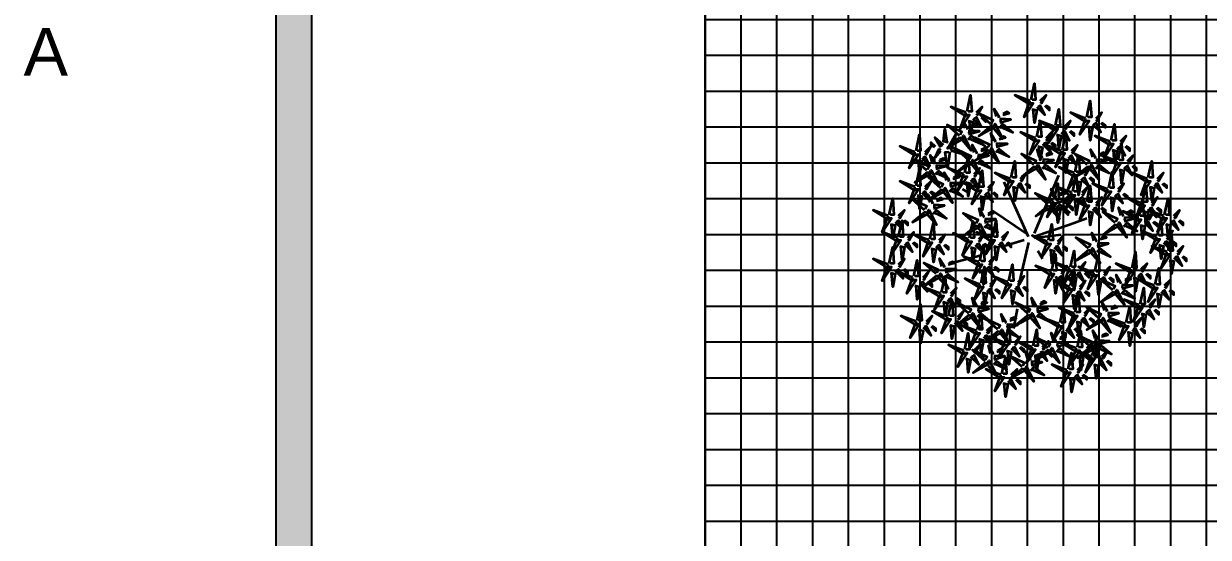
# Model space of a CAD drawing. Header units: millimetres. Extents: x 3675 to 7804, y -1257 to 3701.
# Drawn here: x 3767 to 4760, y 2163 to 2594 of the extents above; entities that cross this region are included whole.
import ezdxf

# ---------------------------------------------------------------- set-up
doc = ezdxf.new("R2010")
doc.units = ezdxf.units.MM
doc.layers.add('L-shrub', color=74, linetype='Continuous', lineweight=35)
for name, color, linetype in [('L-tree', 102, 'Continuous'), ('VS - Hachura', 252, 'Continuous'), ('VS - Parede', 6, 'Continuous'), ('VS - Textos', 4, 'Continuous'), ('VS - Vista', 1, 'Continuous')]:
    doc.layers.add(name, color=color, linetype=linetype)
doc.styles.add('100 TEXTO 5', font='arial.ttf', dxfattribs={"height": 50})

# ---------------------------------------------------------------- blocks, each defined once
blk = doc.blocks.new('autumn shrub')
at = {"layer": 'L-shrub', "color": 32}
for p, q in [((1.9, -3.8), (-38.5, 86.5)), ((11.5, 1.9), (51.9, 98)), ((-98.1, 69.2), (-107.7, 74.9)), ((0, 0), (-59.6, 40.4)), ((71.2, 17.3), (98.1, 26.9)), ((9.6, -3.8), (71.2, 17.3)), ((11.5, -5.8), (55.8, 0)), ((-5.8, -9.6), (-38.5, -19.2)), ((1.9, -13.5), (-15.4, -86.5)), ((-77, -34.6), (-127, -48)), ((17.3, -26.9), (25, -40.4)), ((-67.3, -57.6), (-80.8, -63.4)), ((46.2, -69.2), (63.5, -101.8)), ((-17.3, -123), (-23.1, -155.6))]:
    blk.add_line(p, q, dxfattribs=at)
at = {"layer": 'L-shrub', "color": 40}
for points in [[(5.8, 222.9), (11.5, 249.8), (13.5, 222.9), (7.7, 222.9)], [(3.8, 221), (-21.2, 230.6), (3.8, 215.2), (3.8, 221)], [(98.1, 194.1), (103.9, 221), (105.8, 194.1), (100, 194.1)], [(-102, 201.8), (-127, 211.4), (-102, 196), (-102, 201.8)], [(-60.7, 182.5), (-81.3, 200.8), (-57, 189.2), (-59.8, 184.2)], [(-41, 197.9), (-30.6, 200.8), (-33.9, 202.7), (-40.1, 199.6)], [(15.4, 211.4), (28.9, 197.9), (21.2, 213.3), (17.3, 211.4)], [(46.2, 180.6), (51.9, 207.5), (53.9, 180.6), (48.1, 180.6)], [(96.2, 192.1), (71.2, 201.8), (96.2, 186.4), (96.2, 192.1)], [(113.5, 192.1), (123.1, 201.8), (115.4, 188.3), (113.5, 190.2)], [(-98.1, 188.3), (-90.4, 186.4), (-94.3, 165.2), (-96.2, 188.3)], [(-60, 179.9), (-80.7, 162.8), (-55, 177.1), (-60, 179.9)], [(-46.4, 176.6), (-41, 182.4), (-24.4, 168.7), (-45.5, 178.3)], [(15.4, 161.4), (21.2, 188.3), (23.1, 161.4), (17.3, 161.4)], [(94.3, 188.3), (102, 188.3), (86.6, 165.2), (94.3, 186.4)], [(100, 178.7), (107.7, 176.8), (103.9, 155.6), (102, 178.7)], [(107.7, 182.5), (121.2, 169.1), (113.5, 184.5), (109.7, 182.5)], [(121.2, 184.5), (128.9, 176.8), (128.9, 180.6), (123.1, 184.5)], [(138.5, 155.6), (144.3, 182.5), (146.2, 155.6), (140.4, 155.6)], [(-138.9, 147.8), (-153.3, 160.3), (-144.5, 145.5), (-140.8, 147.7)], [(-131.5, 152.2), (-139.3, 153.6), (-137, 174.9), (-133.4, 152)], [(42.3, 174.9), (50, 174.9), (34.6, 151.8), (42.3, 172.9)], [(57.7, 140.3), (63.5, 167.2), (65.4, 140.3), (59.6, 140.3)], [(136.6, 153.7), (111.6, 163.3), (136.6, 148), (136.6, 153.7)], [(-126.7, 139), (-101.1, 131.2), (-127.1, 144.8), (-126.7, 139)], [(-65.8, 139.5), (-86.4, 122.5), (-60.8, 136.7), (-65.8, 139.5)], [(-51.7, 144.9), (-33.4, 150), (-50.6, 150.8), (-50.8, 146.6)], [(55.8, 138.3), (30.8, 148), (55.8, 132.6), (55.8, 138.3)], [(161.6, 146), (169.3, 138.3), (169.3, 142.2), (163.5, 146)], [(30.1, 130.6), (40.6, 133.6), (37.3, 135.5), (31.1, 132.3)], [(98.9, 115.3), (78.3, 133.5), (102.7, 122), (99.9, 116.9)], [(118.6, 130.6), (129.1, 133.6), (125.8, 135.5), (119.6, 132.3)], [(200.1, 94.2), (205.9, 121.1), (207.8, 94.2), (202, 94.2)], [(-134.2, 89.3), (-137.9, 102.4), (-129.9, 89.1), (-132.6, 88.3)], [(-80.8, 78.8), (-75, 105.7), (-73.1, 78.8), (-78.9, 78.8)], [(11.2, 112.6), (-9.5, 95.6), (16.2, 109.8), (11.2, 112.6)], [(77, 101.8), (51.9, 111.4), (77, 96.1), (77, 101.8)], [(102.1, 109.1), (105.8, 115.8), (118.4, 91), (103.7, 108.1)], [(113.3, 109.4), (118.7, 115.1), (135.2, 101.4), (114.2, 111.1)], [(134.7, 76.9), (140.4, 103.8), (142.4, 76.9), (136.6, 76.9)], [(146.2, 117.2), (153.9, 117.2), (138.5, 94.2), (146.2, 115.3)], [(152, 107.6), (159.7, 105.7), (155.8, 84.5), (153.9, 107.6)], [(159.7, 111.4), (173.1, 98), (165.5, 113.4), (161.6, 111.4)], [(173.1, 113.4), (180.8, 105.7), (180.8, 109.5), (175.1, 113.4)], [(198.2, 92.2), (173.1, 101.8), (198.2, 86.5), (198.2, 92.2)], [(80.8, 88.4), (88.5, 86.5), (84.6, 65.3), (82.7, 88.4)], [(132.7, 74.9), (107.7, 84.5), (132.7, 69.2), (132.7, 74.9)], [(150.1, 74.9), (159.7, 84.5), (152, 71.1), (150.1, 73)], [(190.5, 53.8), (196.2, 80.7), (198.2, 53.8), (192.4, 53.8)], [(202, 78.8), (209.7, 76.9), (205.9, 55.7), (203.9, 78.8)], [(-140.3, 70.6), (-136.6, 77.4), (-124, 52.6), (-138.7, 69.7)], [(113.5, 51.9), (123.1, 61.5), (115.4, 48), (113.5, 50)], [(136.6, 61.5), (144.3, 59.6), (140.4, 38.4), (138.5, 61.5)], [(205.9, 51.9), (215.5, 61.5), (207.8, 48), (205.9, 50)], [(-76.5, 29.7), (-80.2, 42.8), (-72.2, 29.5), (-74.8, 28.8)], [(47.9, 44.1), (53.3, 49.8), (69.8, 36.1), (48.8, 45.7)], [(48.3, 52.6), (66.6, 57.8), (49.5, 58.6), (49.2, 54.3)], [(67.3, 48), (75, 40.4), (75, 44.2), (69.3, 48)], [(121.2, 44.2), (128.9, 36.5), (128.9, 40.4), (123.1, 44.2)], [(164.8, 34.6), (175.3, 37.5), (171.9, 39.4), (165.8, 36.3)], [(192.4, 38.4), (200.1, 36.5), (196.2, 15.4), (194.3, 38.4)], [(159.4, 13.3), (164.9, 19.1), (181.4, 5.3), (160.4, 15)], [(228.9, 17.3), (236.6, 15.4), (232.8, -5.8), (230.9, 17.3)], [(-100, -11.5), (-92.3, -11.5), (-107.7, -34.6), (-100, -13.5)], [(-48.1, -15.4), (-34.6, -28.8), (-42.3, -13.5), (-46.2, -15.4)], [(40.4, -59.6), (46.2, -32.7), (48.1, -59.6), (42.3, -59.6)], [(228.9, -32.7), (236.6, -32.7), (221.2, -55.7), (228.9, -34.6)], [(-77, -80.7), (-71.2, -53.8), (-69.3, -80.7), (-75, -80.7)], [(109.7, -63.4), (84.6, -53.8), (109.7, -69.2), (109.7, -63.4)], [(150.5, -79.8), (146.9, -66.7), (154.8, -80), (152.2, -80.7)], [(175.1, -71.1), (182.8, -73), (178.9, -94.2), (177, -71.1)], [(213.5, -98), (221.2, -99.9), (217.4, -121.1), (215.5, -98)], [(78.9, -128.7), (84.6, -101.8), (86.6, -128.7), (80.8, -128.7)], [(137.9, -123), (148.4, -120.1), (145, -118.2), (138.8, -121.3)], [(163.5, -146), (169.3, -119.1), (171.2, -146), (165.5, -146)], [(188.5, -130.7), (196.2, -132.6), (192.4, -153.7), (190.5, -130.7)]]:
    blk.add_lwpolyline(points, dxfattribs=at)
at = {"layer": 'L-shrub', "color": 22}
for points in [[(-100, 203.7), (-94.3, 230.6), (-92.3, 203.7), (-98.1, 203.7)], [(1.9, 217.1), (9.6, 217.1), (-5.8, 194.1), (1.9, 215.2)], [(21.2, 221), (30.8, 230.6), (23.1, 217.1), (21.2, 219)], [(-103.9, 197.9), (-96.2, 197.9), (-111.6, 174.9), (-103.9, 196)], [(-84.6, 201.8), (-75, 211.4), (-82.7, 197.9), (-84.6, 199.8)], [(-51.5, 195), (-55.2, 208.1), (-47.2, 194.8), (-49.8, 194)], [(7.7, 207.5), (15.4, 205.6), (11.5, 184.5), (9.6, 207.5)], [(28.9, 213.3), (36.6, 205.6), (36.6, 209.4), (30.8, 213.3)], [(-103.5, 175.8), (-107.1, 188.9), (-99.2, 175.5), (-101.8, 174.8)], [(-93, 178.7), (-82.5, 181.6), (-85.9, 183.5), (-92, 180.4)], [(-90.4, 192.1), (-77, 178.7), (-84.6, 194.1), (-88.5, 192.1)], [(-77, 194.1), (-69.3, 186.4), (-69.3, 190.2), (-75, 194.1)], [(-57.6, 176.3), (-53.8, 183), (-41.3, 158.3), (-55.9, 175.4)], [(-46, 185.2), (-27.6, 190.3), (-44.8, 191.2), (-45, 186.9)], [(44.2, 178.7), (19.2, 188.3), (44.2, 172.9), (44.2, 178.7)], [(61.6, 178.7), (71.2, 188.3), (63.5, 174.9), (61.6, 176.8)], [(-125.1, 143), (-132.8, 142.5), (-119, 166.5), (-125.2, 144.9)], [(-112, 160.7), (-132.6, 143.6), (-106.9, 157.8), (-112, 160.7)], [(-109.6, 157.1), (-105.8, 163.8), (-93.3, 139.1), (-107.9, 156.2)], [(-98.4, 157.4), (-92.9, 163.2), (-76.4, 149.4), (-97.4, 159.1)], [(-97.9, 166), (-79.6, 171.1), (-96.8, 172), (-97, 167.7)], [(-66.5, 142.2), (-87.1, 160.4), (-62.7, 148.9), (-65.6, 143.8)], [(-57.3, 154.6), (-60.9, 167.7), (-53, 154.4), (-55.6, 153.7)], [(-46.8, 157.5), (-36.3, 160.5), (-39.7, 162.4), (-45.9, 159.2)], [(13.5, 159.5), (-11.5, 169.1), (13.5, 153.7), (13.5, 159.5)], [(30.8, 159.5), (40.4, 169.1), (32.7, 155.6), (30.8, 157.6)], [(48.1, 165.2), (55.8, 163.3), (51.9, 142.2), (50, 165.2)], [(55.8, 169.1), (69.3, 155.6), (61.6, 171), (57.7, 169.1)], [(69.3, 171), (77, 163.3), (77, 167.2), (71.2, 171)], [(153.9, 153.7), (163.5, 163.3), (155.8, 149.9), (153.9, 151.8)], [(-144, 137.8), (-152.9, 127.6), (-146.2, 141.5), (-144.1, 139.7)], [(-97.3, 122.9), (-117.9, 141.2), (-93.5, 129.6), (-96.4, 124.6)], [(-88.1, 135.4), (-91.7, 148.5), (-83.8, 135.2), (-86.4, 134.5)], [(-77.6, 138.3), (-67.1, 141.3), (-70.5, 143.1), (-76.6, 140)], [(-63.4, 136), (-59.6, 142.7), (-47.1, 117.9), (-61.7, 135)], [(-52.2, 136.3), (-46.7, 142), (-30.2, 128.3), (-51.2, 138)], [(11.5, 155.6), (19.2, 155.6), (3.8, 132.6), (11.5, 153.7)], [(19.7, 127.7), (16, 140.8), (24, 127.5), (21.3, 126.8)], [(25, 149.9), (38.5, 136.4), (30.8, 151.8), (26.9, 149.9)], [(38.5, 151.8), (46.2, 144.1), (46.2, 148), (40.4, 151.8)], [(73.1, 138.3), (82.7, 148), (75, 134.5), (73.1, 136.4)], [(108.2, 127.7), (104.5, 140.8), (112.5, 127.5), (109.8, 126.8)], [(134.7, 149.9), (142.4, 149.9), (127, 126.8), (134.7, 148)], [(140.4, 140.3), (148.1, 138.3), (144.3, 117.2), (142.4, 140.3)], [(148.1, 144.1), (161.6, 130.7), (153.9, 146), (150.1, 144.1)], [(150.1, 123), (155.8, 149.9), (157.8, 123), (152, 123)], [(-188.5, 132.6), (-180.8, 132.6), (-196.2, 109.5), (-188.5, 130.7)], [(-146.8, 121), (-136.4, 124), (-139.7, 125.9), (-145.9, 122.7)], [(-96.6, 120.3), (-117.2, 103.3), (-91.5, 117.5), (-96.6, 120.3)], [(-103.9, 101.8), (-98.1, 128.7), (-96.2, 101.8), (-102, 101.8)], [(-94.2, 116.8), (-90.4, 123.5), (-77.9, 98.7), (-92.5, 115.8)], [(-83, 117.1), (-77.5, 122.8), (-61, 109.1), (-82, 118.7)], [(-82.5, 125.7), (-64.2, 130.8), (-81.4, 131.6), (-81.6, 127.3)], [(10.4, 115.3), (-10.2, 133.5), (14.2, 122), (11.4, 116.9)], [(25.2, 118), (43.5, 123.1), (26.4, 123.9), (26.1, 119.7)], [(53.9, 134.5), (61.6, 134.5), (46.2, 111.4), (53.9, 132.6)], [(59.6, 124.9), (67.3, 123), (63.5, 101.8), (61.6, 124.9)], [(67.3, 128.7), (80.8, 115.3), (73.1, 130.7), (69.3, 128.7)], [(78.9, 103.8), (84.6, 130.7), (86.6, 103.8), (80.8, 103.8)], [(80.8, 130.7), (88.5, 123), (88.5, 126.8), (82.7, 130.7)], [(113.7, 118), (132, 123.1), (114.9, 123.9), (114.6, 119.7)], [(148.1, 121.1), (123.1, 130.7), (148.1, 115.3), (148.1, 121.1)], [(165.5, 121.1), (175.1, 130.7), (167.4, 117.2), (165.5, 119.1)], [(-163.4, 99.5), (-159.6, 106.2), (-147.1, 81.4), (-161.8, 98.5)], [(-152.2, 99.8), (-146.8, 105.5), (-130.2, 91.8), (-151.3, 101.5)], [(-151.8, 108.4), (-133.5, 113.5), (-150.6, 114.3), (-150.8, 110)], [(-105.8, 99.9), (-130.8, 109.5), (-105.8, 94.2), (-105.8, 99.9)], [(-88.5, 99.9), (-78.9, 109.5), (-86.6, 96.1), (-88.5, 98)], [(-28.9, 92.2), (-53.9, 101.8), (-28.9, 86.5), (-28.9, 92.2)], [(-11.5, 92.2), (-1.9, 101.8), (-9.6, 88.4), (-11.5, 90.3)], [(13.6, 109.1), (17.3, 115.8), (29.9, 91), (15.2, 108.1)], [(24.8, 109.4), (30.2, 115.1), (46.7, 101.4), (25.7, 111.1)], [(99.7, 112.6), (79, 95.6), (104.7, 109.8), (99.7, 112.6)], [(94.3, 101.8), (103.9, 111.4), (96.2, 98), (94.3, 99.9)], [(215.5, 92.2), (225.1, 101.8), (217.4, 88.4), (215.5, 90.3)], [(-143.5, 76.8), (-164.1, 95.1), (-139.7, 83.5), (-142.5, 78.5)], [(-123.8, 92.2), (-113.3, 95.1), (-116.6, 97), (-122.8, 93.9)], [(-107.7, 96.1), (-100, 96.1), (-115.4, 73), (-107.7, 94.2)], [(-102, 86.5), (-94.3, 84.5), (-98.1, 63.4), (-100, 86.5)], [(-94.3, 90.3), (-80.8, 76.9), (-88.5, 92.2), (-92.3, 90.3)], [(-80.8, 92.2), (-73.1, 84.5), (-73.1, 88.4), (-78.9, 92.2)], [(-65.4, 76.9), (-55.8, 86.5), (-63.5, 73), (-65.4, 74.9)], [(-30.8, 88.4), (-23.1, 88.4), (-38.5, 65.3), (-30.8, 86.5)], [(-25, 78.8), (-17.3, 76.9), (-21.2, 55.7), (-23.1, 78.8)], [(-17.3, 82.6), (-3.8, 69.2), (-11.5, 84.5), (-15.4, 82.6)], [(44.2, 57.6), (50, 84.5), (51.9, 57.6), (46.2, 57.6)], [(73.1, 69.2), (48.1, 78.8), (73.1, 63.4), (73.1, 69.2)], [(75, 98), (82.7, 98), (67.3, 74.9), (75, 96.1)], [(75, 71.1), (80.8, 98), (82.7, 71.1), (77, 71.1)], [(88.5, 92.2), (102, 78.8), (94.3, 94.2), (90.4, 92.2)], [(90.4, 69.2), (100, 78.8), (92.3, 65.3), (90.4, 67.3)], [(98.1, 53.8), (103.9, 80.7), (105.8, 53.8), (100, 53.8)], [(102, 94.2), (109.7, 86.5), (109.7, 90.3), (103.9, 94.2)], [(196.2, 88.4), (203.9, 88.4), (188.5, 65.3), (196.2, 86.5)], [(209.7, 82.6), (223.2, 69.2), (215.5, 84.5), (211.6, 82.6)], [(223.2, 84.5), (230.9, 76.9), (230.9, 80.7), (225.1, 84.5)], [(-175.1, 69.2), (-161.6, 55.7), (-169.3, 71.1), (-173.1, 69.2)], [(-142.7, 74.2), (-163.4, 57.1), (-137.7, 71.4), (-142.7, 74.2)], [(-150.7, 55.7), (-140.2, 58.6), (-143.6, 60.5), (-149.7, 57.4)], [(-129.1, 71), (-123.7, 76.7), (-107.2, 63), (-128.2, 72.6)], [(-84.6, 73), (-77, 73), (-92.3, 50), (-84.6, 71.1)], [(-78.9, 63.4), (-71.2, 61.5), (-75, 40.4), (-77, 63.4)], [(-71.2, 67.3), (-57.7, 53.8), (-65.4, 69.2), (-69.3, 67.3)], [(-57.7, 69.2), (-50, 61.5), (-50, 65.3), (-55.8, 69.2)], [(33.5, 49.9), (12.9, 68.2), (37.3, 56.6), (34.5, 51.6)], [(42.3, 55.7), (17.3, 65.3), (42.3, 50), (42.3, 55.7)], [(42.8, 62.4), (39.1, 75.5), (47.1, 62.2), (44.4, 61.4)], [(59.6, 55.7), (69.3, 65.3), (61.6, 51.9), (59.6, 53.8)], [(71.2, 65.3), (78.9, 65.3), (63.5, 42.3), (71.2, 63.4)], [(96.2, 51.9), (71.2, 61.5), (96.2, 46.1), (96.2, 51.9)], [(84.6, 59.6), (98.1, 46.1), (90.4, 61.5), (86.6, 59.6)], [(98.1, 61.5), (105.8, 53.8), (105.8, 57.6), (100, 61.5)], [(130.8, 71.1), (138.5, 71.1), (123.1, 48), (130.8, 69.2)], [(144.3, 65.3), (157.8, 51.9), (150.1, 67.3), (146.2, 65.3)], [(157.8, 67.3), (165.5, 59.6), (165.5, 63.4), (159.7, 67.3)], [(188.5, 51.9), (163.5, 61.5), (188.5, 46.1), (188.5, 51.9)], [(227, 32.7), (232.8, 59.6), (234.7, 32.7), (228.9, 32.7)], [(-156.1, 34.4), (-150.6, 40.2), (-134.1, 26.5), (-155.1, 36.1)], [(-155.6, 43), (-137.3, 48.2), (-154.5, 49), (-154.7, 44.7)], [(34.3, 47.3), (13.6, 30.2), (39.3, 44.5), (34.3, 47.3)], [(40.4, 51.9), (48.1, 51.9), (32.7, 28.8), (40.4, 50)], [(36.7, 43.7), (40.4, 50.4), (53, 25.7), (38.3, 42.8)], [(46.2, 42.3), (53.9, 40.4), (50, 19.2), (48.1, 42.3)], [(53.9, 46.1), (67.3, 32.7), (59.6, 48), (55.8, 46.1)], [(77, 55.7), (84.6, 53.8), (80.8, 32.7), (78.9, 55.7)], [(94.3, 48), (102, 48), (86.6, 25), (94.3, 46.1)], [(107.7, 42.3), (121.2, 28.8), (113.5, 44.2), (109.7, 42.3)], [(154.3, 31.6), (150.7, 44.7), (158.6, 31.4), (156, 30.7)], [(186.6, 48), (194.3, 48), (178.9, 25), (186.6, 46.1)], [(184.7, 30.7), (190.5, 57.6), (192.4, 30.7), (186.6, 30.7)], [(200.1, 42.3), (213.5, 28.8), (205.9, 44.2), (202, 42.3)], [(225.1, 30.7), (200.1, 40.4), (225.1, 25), (225.1, 30.7)], [(213.5, 44.2), (221.2, 36.5), (221.2, 40.4), (215.5, 44.2)], [(242.4, 30.7), (252, 40.4), (244.3, 26.9), (242.4, 28.8)], [(-96.2, -5.8), (-90.4, 21.1), (-88.5, -5.8), (-94.3, -5.8)], [(-71, 20), (-52.7, 25.1), (-69.8, 26), (-70, 21.7)], [(-66, 32.7), (-55.6, 35.6), (-58.9, 37.5), (-65.1, 34.3)], [(-57.7, -3.8), (-51.9, 23.1), (-50, -3.8), (-55.8, -3.8)], [(100, 38.4), (107.7, 36.5), (103.9, 15.4), (102, 38.4)], [(145.1, 19.2), (124.5, 37.4), (148.9, 25.9), (146.1, 20.9)], [(148.2, 13), (152, 19.7), (164.5, -5), (149.9, 12.1)], [(182.8, 28.8), (157.8, 38.4), (182.8, 23.1), (182.8, 28.8)], [(159.9, 21.9), (178.2, 27), (161, 27.9), (160.8, 23.6)], [(180.8, 25), (188.5, 25), (173.1, 1.9), (180.8, 23.1)], [(194.3, 19.2), (207.8, 5.8), (200.1, 21.1), (196.2, 19.2)], [(200.1, 28.8), (209.7, 38.4), (202, 25), (200.1, 26.9)], [(207.8, 21.1), (215.5, 13.5), (215.5, 17.3), (209.7, 21.1)], [(223.2, 26.9), (230.9, 26.9), (215.5, 3.8), (223.2, 25)], [(215.5, -1.9), (221.2, 25), (223.2, -1.9), (217.4, -1.9)], [(236.6, 21.1), (250.1, 7.7), (242.4, 23.1), (238.6, 21.1)], [(250.1, 23.1), (257.8, 15.4), (257.8, 19.2), (252, 23.1)], [(-161.6, -7.7), (-155.8, 19.2), (-153.9, -7.7), (-159.7, -7.7)], [(-146.2, -9.6), (-136.6, 0), (-144.3, -13.5), (-146.2, -11.5)], [(-85, 14.6), (-105.7, -2.4), (-80, 11.8), (-85, 14.6)], [(-59.6, -5.8), (-84.6, 3.8), (-59.6, -11.5), (-59.6, -5.8)], [(-82.6, 11.1), (-78.8, 17.8), (-66.3, -6.9), (-81, 10.1)], [(-80.8, -7.7), (-71.2, 1.9), (-78.9, -11.5), (-80.8, -9.6)], [(-71.4, 11.4), (-66, 17.1), (-49.4, 3.4), (-70.5, 13.1)], [(-42.3, -5.8), (-32.7, 3.8), (-40.4, -9.6), (-42.3, -7.7)], [(34.6, -9.6), (40.4, 17.3), (42.3, -9.6), (36.6, -9.6)], [(110.1, -10.6), (106.5, 2.5), (114.4, -10.8), (111.8, -11.6)], [(145.8, 16.6), (125.2, -0.5), (150.9, 13.7), (145.8, 16.6)], [(186.6, 15.4), (194.3, 13.5), (190.5, -7.7), (188.5, 15.4)], [(213.5, -3.8), (188.5, 5.8), (213.5, -9.6), (213.5, -3.8)], [(230.9, -3.8), (240.5, 5.8), (232.8, -7.7), (230.9, -5.8)], [(232.8, -26.9), (238.6, 0), (240.5, -26.9), (234.7, -26.9)], [(-138.5, -17.3), (-130.8, -25), (-130.8, -21.1), (-136.6, -17.3)], [(-78.9, -44.2), (-73.1, -17.3), (-71.2, -44.2), (-77, -44.2)], [(-73.1, -15.4), (-65.4, -23.1), (-65.4, -19.2), (-71.2, -15.4)], [(-61.6, -9.6), (-53.9, -9.6), (-69.3, -32.7), (-61.6, -11.5)], [(-55.8, -19.2), (-48.1, -21.1), (-51.9, -42.3), (-53.9, -19.2)], [(-34.6, -13.5), (-26.9, -21.1), (-26.9, -17.3), (-32.7, -13.5)], [(30.8, -15.4), (38.5, -15.4), (23.1, -38.4), (30.8, -17.3)], [(44.2, -21.1), (57.7, -34.6), (50, -19.2), (46.2, -21.1)], [(50, -11.5), (59.6, -1.9), (51.9, -15.4), (50, -13.5)], [(57.7, -19.2), (65.4, -26.9), (65.4, -23.1), (59.6, -19.2)], [(115.6, -20.4), (134, -15.2), (116.8, -14.4), (116.6, -18.7)], [(120.6, -7.7), (131, -4.8), (127.7, -2.9), (121.5, -6)], [(211.6, -7.7), (219.3, -7.7), (203.9, -30.7), (211.6, -9.6)], [(230.9, -28.8), (205.9, -19.2), (230.9, -34.6), (230.9, -28.8)], [(217.4, -17.3), (225.1, -19.2), (221.2, -40.4), (219.3, -17.3)], [(225.1, -13.5), (238.6, -26.9), (230.9, -11.5), (227, -13.5)], [(238.6, -11.5), (246.3, -19.2), (246.3, -15.4), (240.5, -11.5)], [(248.2, -28.8), (257.8, -19.2), (250.1, -32.7), (248.2, -30.7)], [(-80.8, -46.1), (-105.8, -36.5), (-80.8, -51.9), (-80.8, -46.1)], [(-94.3, -21.1), (-86.6, -23.1), (-90.4, -44.2), (-92.3, -21.1)], [(-63.5, -46.1), (-53.9, -36.5), (-61.6, -50), (-63.5, -48)], [(36.6, -25), (44.2, -26.9), (40.4, -48), (38.5, -25)], [(71.2, -53.8), (77, -26.9), (78.9, -53.8), (73.1, -53.8)], [(101.6, -25.7), (80.9, -42.8), (106.6, -28.5), (101.6, -25.7)], [(104, -29.3), (107.8, -22.6), (120.3, -47.3), (105.7, -30.2)], [(111.6, -61.5), (117.4, -34.6), (119.3, -61.5), (113.5, -61.5)], [(115.2, -29), (120.6, -23.2), (137.2, -36.9), (116.1, -27.3)], [(173.1, -55.7), (178.9, -28.8), (180.8, -55.7), (175.1, -55.7)], [(242.4, -38.4), (255.9, -51.9), (248.2, -36.5), (244.3, -38.4)], [(255.9, -36.5), (263.6, -44.2), (263.6, -40.4), (257.8, -36.5)], [(-82.7, -50), (-75, -50), (-90.4, -73), (-82.7, -51.9)], [(-69.3, -55.7), (-55.8, -69.2), (-63.5, -53.8), (-67.3, -55.7)], [(-55.8, -53.8), (-48.1, -61.5), (-48.1, -57.6), (-53.9, -53.8)], [(-30.8, -76.9), (-25, -50), (-23.1, -76.9), (-28.9, -76.9)], [(69.3, -55.7), (44.2, -46.1), (69.3, -61.5), (69.3, -55.7)], [(55.8, -61.5), (65.4, -51.9), (57.7, -65.3), (55.8, -63.4)], [(86.6, -55.7), (96.2, -46.1), (88.5, -59.6), (86.6, -57.6)], [(127, -63.4), (136.6, -53.8), (128.9, -67.3), (127, -65.3)], [(171.2, -57.6), (146.2, -48), (171.2, -63.4), (171.2, -57.6)], [(188.5, -57.6), (198.2, -48), (190.5, -61.5), (188.5, -59.6)], [(211.6, -82.6), (217.4, -55.7), (219.3, -82.6), (213.5, -82.6)], [(234.7, -42.3), (242.4, -44.2), (238.6, -65.3), (236.6, -42.3)], [(-148, -71.5), (-144.3, -64.8), (-131.7, -89.6), (-146.4, -72.5)], [(-78.9, -82.6), (-103.9, -73), (-78.9, -88.4), (-78.9, -82.6)], [(-77, -59.6), (-69.3, -61.5), (-73.1, -82.6), (-75, -59.6)], [(-61.6, -82.6), (-51.9, -73), (-59.6, -86.5), (-61.6, -84.5)], [(-15.4, -78.8), (-5.8, -69.2), (-13.5, -82.6), (-15.4, -80.7)], [(36.6, -65.3), (44.2, -65.3), (28.9, -88.4), (36.6, -67.3)], [(42.3, -74.9), (50, -76.9), (46.2, -98), (44.2, -74.9)], [(69.3, -86.5), (44.2, -76.9), (69.3, -92.2), (69.3, -86.5)], [(50, -71.1), (63.5, -84.5), (55.8, -69.2), (51.9, -71.1)], [(67.3, -59.6), (75, -59.6), (59.6, -82.6), (67.3, -61.5)], [(63.5, -69.2), (71.2, -76.9), (71.2, -73), (65.4, -69.2)], [(73.1, -69.2), (80.8, -71.1), (77, -92.2), (75, -69.2)], [(80.8, -65.3), (94.3, -78.8), (86.6, -63.4), (82.7, -65.3)], [(86.6, -86.5), (96.2, -76.9), (88.5, -90.3), (86.6, -88.4)], [(94.3, -63.4), (102, -71.1), (102, -67.3), (96.2, -63.4)], [(107.7, -67.3), (115.4, -67.3), (100, -90.3), (107.7, -69.2)], [(141.3, -92.3), (120.7, -74), (145, -85.6), (142.2, -90.6)], [(121.2, -73), (134.7, -86.5), (127, -71.1), (123.1, -73)], [(134.7, -71.1), (142.4, -78.8), (142.4, -74.9), (136.6, -71.1)], [(161, -76.9), (171.4, -73.9), (168.1, -72.1), (161.9, -75.2)], [(169.3, -61.5), (177, -61.5), (161.6, -84.5), (169.3, -63.4)], [(182.8, -67.3), (196.2, -80.7), (188.5, -65.3), (184.7, -67.3)], [(209.7, -84.5), (184.7, -74.9), (209.7, -90.3), (209.7, -84.5)], [(196.2, -65.3), (203.9, -73), (203.9, -69.2), (198.2, -65.3)], [(227, -84.5), (236.6, -74.9), (228.9, -88.4), (227, -86.5)], [(-80.8, -86.5), (-73.1, -86.5), (-88.5, -109.5), (-80.8, -88.4)], [(-75, -96.1), (-67.3, -98), (-71.2, -119.1), (-73.1, -96.1)], [(-67.3, -92.2), (-53.9, -105.7), (-61.6, -90.3), (-65.4, -92.2)], [(-53.9, -90.3), (-46.2, -98), (-46.2, -94.2), (-51.9, -90.3)], [(-34.6, -82.6), (-26.9, -82.6), (-42.3, -105.7), (-34.6, -84.5)], [(-28.9, -92.2), (-21.2, -94.2), (-25, -115.3), (-26.9, -92.2)], [(-7.7, -86.5), (0, -94.2), (0, -90.3), (-5.8, -86.5)], [(67.3, -90.3), (75, -90.3), (59.6, -113.4), (67.3, -92.2)], [(80.8, -96.1), (94.3, -109.5), (86.6, -94.2), (82.7, -96.1)], [(94.3, -94.2), (102, -101.8), (102, -98), (96.2, -94.2)], [(142, -94.9), (121.3, -111.9), (147, -97.7), (142, -94.9)], [(155.6, -98.1), (161, -92.4), (177.6, -106.1), (156.5, -96.5)], [(156, -89.5), (174.4, -84.4), (157.2, -83.6), (157, -87.9)], [(186.6, -115.3), (192.4, -88.4), (194.3, -115.3), (188.5, -115.3)], [(207.8, -88.4), (215.5, -88.4), (200.1, -111.4), (207.8, -90.3)], [(221.2, -94.2), (234.7, -107.6), (227, -92.2), (223.2, -94.2)], [(234.7, -92.2), (242.4, -99.9), (242.4, -96.1), (236.6, -92.2)], [(-140.4, -111.4), (-132.7, -113.4), (-136.6, -134.5), (-138.5, -111.4)], [(-77.6, -115.3), (-67.1, -112.4), (-70.5, -110.5), (-76.6, -113.6)], [(0.8, -130.7), (-19.8, -112.4), (4.6, -124), (1.8, -129)], [(20.5, -115.3), (31, -112.4), (27.7, -110.5), (21.5, -113.6)], [(73.1, -99.9), (80.8, -101.8), (77, -123), (75, -99.9)], [(127.4, -125.9), (123.8, -112.8), (131.7, -126.1), (129.1, -126.9)], [(184.7, -117.2), (159.7, -107.6), (184.7, -123), (184.7, -117.2)], [(202, -117.2), (211.6, -107.6), (203.9, -121.1), (202, -119.1)], [(-83, -136.6), (-77.5, -130.8), (-61, -144.5), (-82, -134.9)], [(-82.5, -128), (-64.2, -122.9), (-81.4, -122), (-81.6, -126.3)], [(3.9, -136.9), (7.7, -130.2), (20.3, -154.9), (5.6, -137.8)], [(15.2, -136.6), (20.6, -130.8), (37.1, -144.5), (16.1, -134.9)], [(15.6, -128), (33.9, -122.9), (16.7, -122), (16.5, -126.3)], [(53.9, -146), (59.6, -119.1), (61.6, -146), (55.8, -146)], [(75, -134.5), (82.7, -134.5), (67.3, -157.6), (75, -136.4)], [(94.3, -130.7), (103.9, -121.1), (96.2, -134.5), (94.3, -132.6)], [(118.2, -138.4), (97.6, -120.1), (122, -131.7), (119.1, -136.7)], [(132.9, -135.7), (151.3, -130.5), (134.1, -129.7), (133.9, -134)], [(182.8, -121.1), (190.5, -121.1), (175.1, -144.1), (182.8, -123)], [(196.2, -126.8), (209.7, -140.3), (202, -124.9), (198.2, -126.8)], [(209.7, -124.9), (217.4, -132.6), (217.4, -128.7), (211.6, -124.9)], [(69.3, -148), (78.9, -138.3), (71.2, -151.8), (69.3, -149.9)], [(77, -155.6), (84.6, -163.3), (84.6, -159.5), (78.9, -155.6)], [(80.8, -144.1), (88.5, -146), (84.6, -167.2), (82.7, -144.1)], [(88.5, -140.3), (102, -153.7), (94.3, -138.3), (90.4, -140.3)], [(118.9, -141), (98.2, -158.1), (123.9, -143.8), (118.9, -141)], [(102, -138.3), (109.7, -146), (109.7, -142.2), (103.9, -138.3)], [(-103.9, -190.2), (-98.1, -163.3), (-96.2, -190.2), (-102, -190.2)], [(-46.1, -163.8), (-42.3, -157.1), (-29.8, -181.8), (-44.4, -164.7)], [(33.5, -188.3), (12.9, -170.1), (37.3, -181.6), (34.5, -186.7)], [(102.8, -184.5), (82.2, -166.2), (106.6, -177.8), (103.7, -182.8)], [(65.4, -224.8), (40.4, -215.2), (65.4, -230.6), (65.4, -224.8)], [(103.9, -205.6), (111.6, -205.6), (96.2, -228.7), (103.9, -207.5)], [(-8.1, -221.7), (-28.7, -238.8), (-3.1, -224.5), (-8.1, -221.7)]]:
    blk.add_lwpolyline(points, dxfattribs=at)
at = {"layer": 'L-shrub', "color": 16}
for points in [[(-112.7, 163.3), (-133.3, 181.5), (-108.9, 170), (-111.7, 165)], [(-184.7, 138.3), (-178.9, 165.2), (-177, 138.3), (-182.8, 138.3)], [(-186.6, 136.4), (-211.6, 146), (-186.6, 130.7), (-186.6, 136.4)], [(-169.3, 136.4), (-159.7, 146), (-167.4, 132.6), (-169.3, 134.5)], [(-152.2, 144.9), (-160.4, 152.1), (-160.2, 148.2), (-154.1, 144.8)], [(17.3, 146), (25, 144.1), (21.2, 123), (19.2, 146)], [(-166.6, 105.7), (-187.2, 123.9), (-162.8, 112.4), (-165.6, 107.3)], [(-182.8, 123), (-175.1, 121.1), (-178.9, 99.9), (-180.8, 123)], [(-175.1, 126.8), (-161.6, 113.4), (-169.3, 128.7), (-173.1, 126.8)], [(-161.6, 128.7), (-153.9, 121.1), (-153.9, 124.9), (-159.7, 128.7)], [(-157.3, 118.1), (-161, 131.2), (-153, 117.9), (-155.6, 117.2)], [(-128.5, 137), (-132.4, 109.7), (-136.2, 136.4), (-130.4, 136.8)], [(-26.9, 94.2), (-21.2, 121.1), (-19.2, 94.2), (-25, 94.2)], [(-165.8, 103), (-186.5, 86), (-160.8, 100.2), (-165.8, 103)], [(-184.7, 80.7), (-178.9, 107.6), (-177, 80.7), (-182.8, 80.7)], [(-186.6, 78.8), (-211.6, 88.4), (-186.6, 73), (-186.6, 78.8)], [(-169.3, 78.8), (-159.7, 88.4), (-167.4, 74.9), (-169.3, 76.9)], [(-128.7, 79.5), (-110.4, 84.7), (-127.5, 85.5), (-127.8, 81.2)], [(-82.7, 76.9), (-107.7, 86.5), (-82.7, 71.1), (-82.7, 76.9)], [(-3.8, 84.5), (3.8, 76.9), (3.8, 80.7), (-1.9, 84.5)], [(-228.9, 32.7), (-223.2, 59.6), (-221.2, 32.7), (-227, 32.7)], [(-188.5, 74.9), (-180.8, 74.9), (-196.2, 51.9), (-188.5, 73)], [(-182.8, 65.3), (-175.1, 63.4), (-178.9, 42.3), (-180.8, 65.3)], [(-161.2, 52.8), (-164.8, 65.9), (-156.9, 52.6), (-159.5, 51.8)], [(-161.6, 71.1), (-153.9, 63.4), (-153.9, 67.3), (-159.7, 71.1)], [(53.2, 65.3), (63.7, 68.2), (60.4, 70.1), (54.2, 67)], [(-230.9, 30.7), (-255.9, 40.4), (-230.9, 25), (-230.9, 30.7)], [(-213.5, 30.7), (-203.9, 40.4), (-211.6, 26.9), (-213.5, 28.8)], [(-170.4, 40.3), (-191, 58.6), (-166.6, 47), (-169.5, 42)], [(-167.3, 34.1), (-163.5, 40.8), (-151, 16.1), (-165.6, 33.2)], [(-232.8, 26.9), (-225.1, 26.9), (-240.5, 3.8), (-232.8, 25)], [(-219.3, 21.1), (-205.9, 7.7), (-213.5, 23.1), (-217.4, 21.1)], [(-213.5, -3.8), (-207.8, 23.1), (-205.9, -3.8), (-211.6, -3.8)], [(-205.9, 23.1), (-198.2, 15.4), (-198.2, 19.2), (-203.9, 23.1)], [(-169.7, 37.7), (-190.3, 20.6), (-164.7, 34.9), (-169.7, 37.7)], [(-85.8, 17.3), (-106.4, 35.5), (-82, 24), (-84.8, 18.9)], [(-215.5, -5.8), (-240.5, 3.8), (-215.5, -11.5), (-215.5, -5.8)], [(-227, 17.3), (-219.3, 15.4), (-223.2, -5.8), (-225.1, 17.3)], [(-198.2, -5.8), (-188.5, 3.8), (-196.2, -9.6), (-198.2, -7.7)], [(-163.5, -9.6), (-188.5, 0), (-163.5, -15.4), (-163.5, -9.6)], [(-98.1, -7.7), (-123.1, 1.9), (-98.1, -13.5), (-98.1, -7.7)], [(-217.4, -9.6), (-209.7, -9.6), (-225.1, -32.7), (-217.4, -11.5)], [(-211.6, -19.2), (-203.9, -21.1), (-207.8, -42.3), (-209.7, -19.2)], [(-203.9, -15.4), (-190.5, -28.8), (-198.2, -13.5), (-202, -15.4)], [(-190.5, -13.5), (-182.8, -21.1), (-182.8, -17.3), (-188.5, -13.5)], [(-165.5, -13.5), (-157.8, -13.5), (-173.1, -36.5), (-165.5, -15.4)], [(-152, -19.2), (-138.5, -32.7), (-146.2, -17.3), (-150.1, -19.2)], [(-86.6, -17.3), (-73.1, -30.7), (-80.8, -15.4), (-84.6, -17.3)], [(32.7, -11.5), (7.7, -1.9), (32.7, -17.3), (32.7, -11.5)], [(100.9, -23.1), (80.3, -4.8), (104.6, -16.4), (101.8, -21.4)], [(-228.9, -48), (-223.2, -21.1), (-221.2, -48), (-227, -48)], [(-159.7, -23.1), (-152, -25), (-155.8, -46.1), (-157.8, -23.1)], [(-230.9, -50), (-255.9, -40.4), (-230.9, -55.7), (-230.9, -50)], [(-232.8, -53.8), (-225.1, -53.8), (-240.5, -76.9), (-232.8, -55.7)], [(-219.3, -59.6), (-205.9, -73), (-213.5, -57.6), (-217.4, -59.6)], [(-213.5, -50), (-203.9, -40.4), (-211.6, -53.8), (-213.5, -51.9)], [(-205.9, -57.6), (-198.2, -65.3), (-198.2, -61.5), (-203.9, -57.6)], [(-188.5, -69.2), (-182.8, -42.3), (-180.8, -69.2), (-186.6, -69.2)], [(-151.2, -65.4), (-171.8, -47.1), (-147.4, -58.7), (-150.2, -63.7)], [(-141.9, -52.9), (-145.6, -39.8), (-137.6, -53.1), (-140.3, -53.8)], [(-136.4, -62.6), (-118.1, -57.5), (-135.2, -56.7), (-135.5, -61)], [(-131.5, -50), (-121, -47), (-124.3, -45.2), (-130.5, -48.3)], [(38.5, -61.5), (13.5, -51.9), (38.5, -67.3), (38.5, -61.5)], [(71.2, -84.5), (77, -57.6), (78.9, -84.5), (73.1, -84.5)], [(-227, -63.4), (-219.3, -65.3), (-223.2, -86.5), (-225.1, -63.4)], [(-190.5, -71.1), (-215.5, -61.5), (-190.5, -76.9), (-190.5, -71.1)], [(-192.4, -74.9), (-184.7, -74.9), (-200.1, -98), (-192.4, -76.9)], [(-173.1, -71.1), (-163.5, -61.5), (-171.2, -74.9), (-173.1, -73)], [(-150.4, -68), (-171.1, -85), (-145.4, -70.8), (-150.4, -68)], [(-142.4, -96.1), (-136.6, -69.2), (-134.7, -96.1), (-140.4, -96.1)], [(-136.8, -71.2), (-131.4, -65.5), (-114.9, -79.2), (-135.9, -69.6)], [(-32.7, -78.8), (-57.7, -69.2), (-32.7, -84.5), (-32.7, -78.8)], [(113.5, -76.9), (121.2, -78.8), (117.4, -99.9), (115.4, -76.9)], [(-186.6, -84.5), (-178.9, -86.5), (-182.8, -107.6), (-184.7, -84.5)], [(-178.9, -80.7), (-165.5, -94.2), (-173.1, -78.8), (-177, -80.7)], [(-144.3, -98), (-169.3, -88.4), (-144.3, -103.8), (-144.3, -98)], [(-165.5, -78.8), (-157.8, -86.5), (-157.8, -82.6), (-163.5, -78.8)], [(-127, -98), (-117.4, -88.4), (-125.1, -101.8), (-127, -99.9)], [(-21.2, -88.4), (-7.7, -101.8), (-15.4, -86.5), (-19.2, -88.4)], [(144.4, -98.4), (148.2, -91.7), (160.7, -116.5), (146.1, -99.4)], [(-182.8, -142.2), (-177, -115.3), (-175.1, -142.2), (-180.8, -142.2)], [(-146.2, -101.8), (-138.5, -101.8), (-153.9, -124.9), (-146.2, -103.8)], [(-132.7, -107.6), (-119.3, -121.1), (-127, -105.7), (-130.8, -107.6)], [(-130.8, -134.5), (-125.1, -107.6), (-123.1, -134.5), (-128.9, -134.5)], [(-119.3, -105.7), (-111.6, -113.4), (-111.6, -109.5), (-117.4, -105.7)], [(-97.3, -130.7), (-117.9, -112.4), (-93.5, -124), (-96.4, -129)], [(-88.1, -118.2), (-91.7, -105.1), (-83.8, -118.4), (-86.4, -119.2)], [(10.1, -118.2), (6.4, -105.1), (14.3, -118.4), (11.7, -119.2)], [(-184.7, -144.1), (-209.7, -134.5), (-184.7, -149.9), (-184.7, -144.1)], [(-167.4, -144.1), (-157.8, -134.5), (-165.5, -148), (-167.4, -146)], [(-132.7, -136.4), (-157.8, -126.8), (-132.7, -142.2), (-132.7, -136.4)], [(-96.6, -133.3), (-117.2, -150.4), (-91.5, -136.1), (-96.6, -133.3)], [(-115.4, -136.4), (-105.8, -126.8), (-113.5, -140.3), (-115.4, -138.3)], [(-94.2, -136.9), (-90.4, -130.2), (-77.9, -154.9), (-92.5, -137.8)], [(-82.7, -157.6), (-77, -130.7), (-75, -157.6), (-80.8, -157.6)], [(-40, -145.1), (-43.6, -132), (-35.7, -145.3), (-38.3, -146.1)], [(1.5, -133.3), (-19.1, -150.4), (6.6, -136.1), (1.5, -133.3)], [(77, -130.7), (51.9, -121.1), (77, -136.4), (77, -130.7)], [(-186.6, -148), (-178.9, -148), (-194.3, -171), (-186.6, -149.9)], [(-173.1, -153.7), (-159.7, -167.2), (-167.4, -151.8), (-171.2, -153.7)], [(-159.7, -151.8), (-152, -159.5), (-152, -155.6), (-157.8, -151.8)], [(-134.7, -140.3), (-127, -140.3), (-142.4, -163.3), (-134.7, -142.2)], [(-128.9, -149.9), (-121.2, -151.8), (-125.1, -172.9), (-127, -149.9)], [(-121.2, -146), (-107.7, -159.5), (-115.4, -144.1), (-119.3, -146)], [(-84.6, -159.5), (-109.7, -149.9), (-84.6, -165.2), (-84.6, -159.5)], [(-107.7, -144.1), (-100, -151.8), (-100, -148), (-105.8, -144.1)], [(-49.2, -157.6), (-69.8, -139.3), (-45.4, -150.9), (-48.3, -155.9)], [(-67.3, -159.5), (-57.7, -149.9), (-65.4, -163.3), (-67.3, -161.4)], [(-36.6, -176.8), (-30.8, -149.9), (-28.9, -176.8), (-34.6, -176.8)], [(-34.4, -154.9), (-16.1, -149.8), (-33.3, -148.9), (-33.5, -153.2)], [(-29.5, -142.2), (-19, -139.3), (-22.4, -137.4), (-28.5, -140.5)], [(51.9, -148), (26.9, -138.3), (51.9, -153.7), (51.9, -148)], [(50, -151.8), (57.7, -151.8), (42.3, -174.9), (50, -153.7)], [(63.5, -157.6), (77, -171), (69.3, -155.6), (65.4, -157.6)], [(121.3, -144.6), (125.1, -137.9), (137.6, -162.6), (123, -145.5)], [(132.5, -144.3), (138, -138.5), (154.5, -152.2), (133.5, -142.6)], [(161.6, -148), (136.6, -138.3), (161.6, -153.7), (161.6, -148)], [(159.7, -151.8), (167.4, -151.8), (152, -174.9), (159.7, -153.7)], [(173.1, -157.6), (186.6, -171), (178.9, -155.6), (175.1, -157.6)], [(178.9, -148), (188.5, -138.3), (180.8, -151.8), (178.9, -149.9)], [(186.6, -155.6), (194.3, -163.3), (194.3, -159.5), (188.5, -155.6)], [(-180.8, -157.6), (-173.1, -159.5), (-177, -180.6), (-178.9, -157.6)], [(-86.6, -163.3), (-78.9, -163.3), (-94.3, -186.4), (-86.6, -165.2)], [(-80.8, -172.9), (-73.1, -174.9), (-77, -196), (-78.9, -172.9)], [(-73.1, -169.1), (-59.6, -182.5), (-67.3, -167.2), (-71.2, -169.1)], [(-48.5, -160.2), (-69.1, -177.3), (-43.5, -163), (-48.5, -160.2)], [(-38.5, -178.7), (-63.5, -169.1), (-38.5, -184.5), (-38.5, -178.7)], [(-59.6, -167.2), (-51.9, -174.9), (-51.9, -171), (-57.7, -167.2)], [(-34.9, -163.5), (-29.4, -157.7), (-12.9, -171.4), (-33.9, -161.8)], [(-21.2, -178.7), (-11.5, -169.1), (-19.2, -182.5), (-21.2, -180.6)], [(9.6, -184.5), (15.4, -157.6), (17.3, -184.5), (11.5, -184.5)], [(42.8, -175.9), (39.1, -162.8), (47.1, -176.1), (44.4, -176.8)], [(53.2, -172.9), (63.7, -170), (60.4, -168.1), (54.2, -171.3)], [(55.8, -161.4), (63.5, -163.3), (59.6, -184.5), (57.7, -161.4)], [(82.7, -186.4), (88.5, -159.5), (90.4, -186.4), (84.6, -186.4)], [(107.7, -199.8), (113.5, -172.9), (115.4, -199.8), (109.7, -199.8)], [(112, -172), (108.4, -158.9), (116.3, -172.2), (113.7, -173)], [(117.5, -181.8), (135.9, -176.7), (118.7, -175.8), (118.5, -180.1)], [(122.5, -169.1), (133, -166.2), (129.6, -164.3), (123.4, -167.4)], [(165.5, -161.4), (173.1, -163.3), (169.3, -184.5), (167.4, -161.4)], [(-105.8, -192.1), (-130.8, -182.5), (-105.8, -197.9), (-105.8, -192.1)], [(-107.7, -196), (-100, -196), (-115.4, -219), (-107.7, -197.9)], [(-70.4, -209.5), (-91, -191.2), (-66.6, -202.8), (-69.4, -207.8)], [(-88.5, -192.1), (-78.9, -182.5), (-86.6, -196), (-88.5, -194.1)], [(-61.1, -197), (-64.8, -183.9), (-56.8, -197.2), (-59.5, -198)], [(-50.7, -194.1), (-40.2, -191.2), (-43.5, -189.3), (-49.7, -192.4)], [(-40.4, -182.5), (-32.7, -182.5), (-48.1, -205.6), (-40.4, -184.5)], [(-34.6, -192.1), (-26.9, -194.1), (-30.8, -215.2), (-32.7, -192.1)], [(-26.9, -188.3), (-13.5, -201.8), (-21.2, -186.4), (-25, -188.3)], [(7.7, -186.4), (-17.3, -176.8), (7.7, -192.1), (7.7, -186.4)], [(-13.5, -186.4), (-5.8, -194.1), (-5.8, -190.2), (-11.5, -186.4)], [(0.4, -206.6), (-3.2, -193.5), (4.7, -206.8), (2.1, -207.6)], [(5.8, -190.2), (13.5, -190.2), (-1.9, -213.3), (5.8, -192.1)], [(34.3, -191), (13.6, -208), (39.3, -193.8), (34.3, -191)], [(19.2, -196), (32.7, -209.4), (25, -194.1), (21.2, -196)], [(25, -186.4), (34.6, -176.8), (26.9, -190.2), (25, -188.3)], [(32.7, -194.1), (40.4, -201.8), (40.4, -197.9), (34.6, -194.1)], [(36.7, -194.5), (40.4, -187.8), (53, -212.5), (38.3, -195.5)], [(47.9, -194.2), (53.3, -188.4), (69.8, -202.2), (48.8, -192.5)], [(48.3, -185.6), (66.6, -180.5), (49.5, -179.6), (49.2, -183.9)], [(80.8, -188.3), (55.8, -178.7), (80.8, -194.1), (80.8, -188.3)], [(67.3, -222.9), (73.1, -196), (75, -222.9), (69.3, -222.9)], [(78.9, -192.1), (86.6, -192.1), (71.2, -215.2), (78.9, -194.1)], [(105.8, -201.8), (80.8, -192.1), (105.8, -207.5), (105.8, -201.8)], [(103.5, -187.1), (82.9, -204.2), (108.5, -189.9), (103.5, -187.1)], [(92.3, -197.9), (105.8, -211.4), (98.1, -196), (94.3, -197.9)], [(98.1, -188.3), (107.7, -178.7), (100, -192.1), (98.1, -190.2)], [(105.8, -196), (113.5, -203.7), (113.5, -199.8), (107.7, -196)], [(105.9, -190.7), (109.7, -184), (122.2, -208.7), (107.6, -191.6)], [(117.1, -190.4), (122.6, -184.6), (139.1, -198.3), (118.1, -188.7)], [(123.1, -201.8), (132.7, -192.1), (125.1, -205.6), (123.1, -203.7)], [(-102, -205.6), (-94.3, -207.5), (-98.1, -228.7), (-100, -205.6)], [(-94.3, -201.8), (-80.8, -215.2), (-88.5, -199.8), (-92.3, -201.8)], [(-69.6, -212.1), (-90.3, -229.2), (-64.6, -214.9), (-69.6, -212.1)], [(-80.8, -199.8), (-73.1, -207.5), (-73.1, -203.7), (-78.9, -199.8)], [(-67.2, -215.7), (-63.5, -208.9), (-50.9, -233.7), (-65.6, -216.6)], [(-56, -215.3), (-50.6, -209.6), (-34.1, -223.3), (-55.1, -213.7)], [(-55.6, -206.8), (-37.3, -201.6), (-54.4, -200.8), (-54.7, -205.1)], [(-42.3, -230.6), (-36.6, -203.7), (-34.6, -230.6), (-40.4, -230.6)], [(-8.8, -219.1), (-29.4, -200.8), (-5, -212.4), (-7.9, -217.4)], [(6, -216.4), (24.3, -211.2), (7.1, -210.4), (6.9, -214.7)], [(10.9, -203.7), (21.4, -200.8), (18, -198.9), (11.9, -202)], [(11.5, -199.8), (19.2, -201.8), (15.4, -222.9), (13.5, -199.8)], [(82.7, -224.8), (92.3, -215.2), (84.6, -228.7), (82.7, -226.7)], [(84.6, -201.8), (92.3, -203.7), (88.5, -224.8), (86.6, -201.8)], [(109.7, -215.2), (117.4, -217.1), (113.5, -238.3), (111.6, -215.2)], [(117.4, -211.4), (130.8, -224.8), (123.1, -209.4), (119.3, -211.4)], [(130.8, -209.4), (138.5, -217.1), (138.5, -213.3), (132.7, -209.4)], [(-44.2, -232.5), (-69.3, -222.9), (-44.2, -238.3), (-44.2, -232.5)], [(-26.9, -232.5), (-17.3, -222.9), (-25, -236.3), (-26.9, -234.4)], [(-5.7, -225.3), (-1.9, -218.6), (10.6, -243.3), (-4, -226.2)], [(5.5, -225), (11, -219.2), (27.5, -232.9), (6.5, -223.3)], [(63.5, -228.7), (71.2, -228.7), (55.8, -251.7), (63.5, -230.6)], [(77, -234.4), (90.4, -247.9), (82.7, -232.5), (78.9, -234.4)], [(90.4, -232.5), (98.1, -240.2), (98.1, -236.3), (92.3, -232.5)], [(-46.2, -236.3), (-38.5, -236.3), (-53.9, -259.4), (-46.2, -238.3)], [(-40.4, -245.9), (-32.7, -247.9), (-36.6, -269), (-38.5, -245.9)], [(-32.7, -242.1), (-19.2, -255.6), (-26.9, -240.2), (-30.8, -242.1)], [(-19.2, -240.2), (-11.5, -247.9), (-11.5, -244), (-17.3, -240.2)], [(69.3, -238.3), (77, -240.2), (73.1, -261.3), (71.2, -238.3)]]:
    blk.add_lwpolyline(points, dxfattribs=at)

msp = doc.modelspace()

# ---------------------------------------------------------------- hatches: boundary and pattern name
at = {"layer": 'VS - Hachura', "true_color": 0x636466}
h = msp.add_hatch(color=251, dxfattribs=at)
h.dxf.hatch_style = 1
h.paths.add_polyline_path([(7278.14, 3497.08), (3978.14, 3497.08), (3978.14, 1697.08), (7278.14, 1697.08)])
h.paths.add_polyline_path([(4008.14, 3467.08), (5148.14, 3467.08), (5148.14, 3182.08), (5193.14, 3182.08), (5193.14, 3452.08), (5493.14, 3452.08), (5493.14, 3182.08), (5583.14, 3182.08), (5583.14, 3197.08), (5508.14, 3197.08), (5508.14, 3452.08), (5748.14, 3452.08), (5748.14, 3197.08), (5673.14, 3197.08), (5673.14, 3182.08), (5763.14, 3182.08), (5763.14, 3452.08), (6063.14, 3452.08), (6063.14, 3392.08), (6108.14, 3392.08), (6108.14, 3467.08), (7248.14, 3467.08), (7248.14, 1727.08), (6108.14, 1727.08), (6108.14, 2012.08), (6063.14, 2012.08), (6063.14, 1742.08), (5763.14, 1742.08), (5763.14, 2012.08), (5673.14, 2012.08), (5673.14, 1997.08), (5748.14, 1997.08), (5748.14, 1742.08), (5508.14, 1742.08), (5508.14, 1997.08), (5583.14, 1997.08), (5583.14, 2012.08), (5493.14, 2012.08), (5493.14, 1742.08), (5193.14, 1742.08), (5193.14, 2012.08), (5148.14, 2012.08), (5148.14, 1727.08), (4008.14, 1727.08)], flags=16)
h.paths.add_polyline_path([(4878.14, 3017.08), (4878.14, 3377.08), (4908.14, 3377.08), (4908.14, 3047.08), (5148.14, 3047.08), (5148.14, 3107.08), (5193.14, 3107.08), (5193.14, 3047.08), (5493.14, 3047.08), (5493.14, 3107.08), (5508.14, 3107.08), (5508.14, 3017.08)], flags=0)
h.paths.add_polyline_path([(4878.14, 2177.08), (5148.14, 2177.08), (5508.14, 2177.08), (5508.14, 2087.08), (5493.14, 2087.08), (5493.14, 2147.08), (5193.14, 2147.08), (5193.14, 2087.08), (5148.14, 2087.08), (5148.14, 2147.08), (4908.14, 2147.08), (4908.14, 1817.08), (4878.14, 1817.08)], flags=0)
h.paths.add_polyline_path([(5748.14, 3017.08), (5748.14, 3107.08), (5763.14, 3107.08), (5763.14, 3047.08), (6063.14, 3047.08), (6063.14, 3107.08), (6108.14, 3107.08), (6108.14, 3047.08), (6378.14, 3047.08), (6378.14, 3377.08), (6408.14, 3377.08), (6408.14, 3047.08), (7128.14, 3047.08), (7128.14, 3107.08), (7158.14, 3107.08), (7158.14, 3047.08), (7158.14, 3017.08)], flags=0)
h.paths.add_polyline_path([(5748.14, 2177.08), (7158.14, 2177.08), (7158.14, 2147.08), (7158.14, 2087.08), (7128.14, 2087.08), (7128.14, 2147.08), (6408.14, 2147.08), (6408.14, 1817.08), (6378.14, 1817.08), (6378.14, 2147.08), (6108.14, 2147.08), (6108.14, 2087.08), (6063.14, 2087.08), (6063.14, 2147.08), (5763.14, 2147.08), (5763.14, 2087.08), (5748.14, 2087.08)], flags=0)
h = msp.add_hatch(color=251, dxfattribs=at)
h.dxf.hatch_style = 1
h.paths.add_polyline_path([(5508.14, 2177.08), (4878.14, 2177.08), (4878.14, 1817.08), (4908.14, 1817.08), (4908.14, 2147.08), (5148.14, 2147.08), (5148.14, 2087.08), (5193.14, 2087.08), (5193.14, 2147.08), (5493.14, 2147.08), (5493.14, 2087.08), (5508.14, 2087.08)], flags=0)
h.paths.add_polyline_path([(7158.14, 2177.08), (5748.14, 2177.08), (5748.14, 2087.08), (5763.14, 2087.08), (5763.14, 2147.08), (6063.14, 2147.08), (6063.14, 2087.08), (6108.14, 2087.08), (6108.14, 2147.08), (6378.14, 2147.08), (6378.14, 1817.08), (6408.14, 1817.08), (6408.14, 2147.08), (7128.14, 2147.08), (7128.14, 2087.08), (7158.14, 2087.08), (7158.14, 2147.08)], flags=0)
h.paths.add_polyline_path([(7278.14, 3497.08), (3978.14, 3497.08), (3978.14, 1697.08), (7278.14, 1697.08)])
h.paths.add_polyline_path([(7158.14, 3017.08), (7158.14, 3047.08), (7158.14, 3107.08), (7128.14, 3107.08), (7128.14, 3047.08), (6408.14, 3047.08), (6408.14, 3377.08), (6378.14, 3377.08), (6378.14, 3047.08), (6108.14, 3047.08), (6108.14, 3107.08), (6063.14, 3107.08), (6063.14, 3047.08), (5763.14, 3047.08), (5763.14, 3107.08), (5748.14, 3107.08), (5748.14, 3017.08)], flags=0)
h.paths.add_polyline_path([(6108.14, 3467.08), (6108.14, 3392.08), (6063.14, 3392.08), (6063.14, 3452.08), (5763.14, 3452.08), (5763.14, 3182.08), (5673.14, 3182.08), (5673.14, 3197.08), (5748.14, 3197.08), (5748.14, 3452.08), (5508.14, 3452.08), (5508.14, 3197.08), (5583.14, 3197.08), (5583.14, 3182.08), (5493.14, 3182.08), (5493.14, 3452.08), (5193.14, 3452.08), (5193.14, 3182.08), (5148.14, 3182.08), (5148.14, 3467.08), (4008.14, 3467.08), (4008.14, 1727.08), (5148.14, 1727.08), (5148.14, 2012.08), (5193.14, 2012.08), (5193.14, 1742.08), (5493.14, 1742.08), (5493.14, 2012.08), (5583.14, 2012.08), (5583.14, 1997.08), (5508.14, 1997.08), (5508.14, 1742.08), (5748.14, 1742.08), (5748.14, 1997.08), (5673.14, 1997.08), (5673.14, 2012.08), (5763.14, 2012.08), (5763.14, 1742.08), (6063.14, 1742.08), (6063.14, 2012.08), (6108.14, 2012.08), (6108.14, 1727.08), (7248.14, 1727.08), (7248.14, 3467.08)], flags=16)
h.paths.add_polyline_path([(7158.14, 2177.08), (7158.14, 2147.08), (7158.14, 2087.08), (7128.14, 2087.08), (7128.14, 2147.08), (6408.14, 2147.08), (6408.14, 1817.08), (6378.14, 1817.08), (6378.14, 2147.08), (6108.14, 2147.08), (6108.14, 2087.08), (6063.14, 2087.08), (6063.14, 2147.08), (5763.14, 2147.08), (5763.14, 2087.08), (5748.14, 2087.08), (5748.14, 2177.08)], flags=0)
h.paths.add_polyline_path([(5508.14, 3017.08), (4878.14, 3017.08), (4878.14, 3377.08), (4908.14, 3377.08), (4908.14, 3047.08), (5148.14, 3047.08), (5148.14, 3107.08), (5193.14, 3107.08), (5193.14, 3047.08), (5493.14, 3047.08), (5493.14, 3107.08), (5508.14, 3107.08)], flags=0)
h.paths.add_polyline_path([(5508.14, 2177.08), (5508.14, 2087.08), (5493.14, 2087.08), (5493.14, 2147.08), (5193.14, 2147.08), (5193.14, 2087.08), (5148.14, 2087.08), (5148.14, 2147.08), (4908.14, 2147.08), (4908.14, 1817.08), (4878.14, 1817.08), (4878.14, 2177.08), (5148.14, 2177.08)], flags=0)
h.paths.add_polyline_path([(4908.14, 3377.08), (4878.14, 3377.08), (4878.14, 3017.08), (5508.14, 3017.08), (5508.14, 3107.08), (5493.14, 3107.08), (5493.14, 3047.08), (5193.14, 3047.08), (5193.14, 3107.08), (5148.14, 3107.08), (5148.14, 3047.08), (4908.14, 3047.08)], flags=0)
h = msp.add_hatch(dxfattribs=at)
h.set_pattern_fill('_USER', color=251, scale=30, angle=90, double=1, pattern_type=0)
h.set_pattern_definition([(90, (7248.142, 1727.08), (-30, 2e-15), []), (180, (7248.142, 1727.08), (-4e-15, -30), [])])
h.paths.add_polyline_path([(7248.14, 3467.08), (6108.14, 3467.08), (6108.14, 3392.08), (6063.14, 3392.08), (5838.14, 3392.08), (5838.14, 3182.08), (5763.14, 3182.08), (5673.14, 3182.08), (5673.14, 3197.08), (5688.14, 3197.08), (5688.14, 3362.08), (5568.14, 3362.08), (5568.14, 3197.08), (5583.14, 3197.08), (5583.14, 3182.08), (5493.14, 3182.08), (5493.14, 3452.08), (5193.14, 3452.08), (5193.14, 3182.08), (5148.14, 3182.08), (5148.14, 3467.08), (4338.14, 3467.08), (4338.14, 1727.08), (5148.14, 1727.08), (5148.14, 2012.08), (5193.14, 2012.08), (5193.14, 1742.08), (5493.14, 1742.08), (5493.14, 2012.08), (5583.14, 2012.08), (5583.14, 1997.08), (5568.14, 1997.08), (5568.14, 1832.08), (5688.14, 1832.08), (5688.14, 1997.08), (5673.14, 1997.08), (5673.14, 2012.08), (5763.14, 2012.08), (5763.14, 1742.08), (6063.14, 1742.08), (6063.14, 2012.08), (6108.14, 2012.08), (6108.14, 1727.08), (7248.14, 1727.08)])
h.paths.add_polyline_path([(5508.14, 3017.08), (4878.14, 3017.08), (4878.14, 3377.08), (4908.14, 3377.08), (4908.14, 3107.08), (5148.14, 3107.08), (5193.14, 3107.08), (5493.14, 3107.08), (5508.14, 3107.08)], flags=16)
h.paths.add_polyline_path([(5748.14, 3017.08), (5748.14, 3107.08), (5763.14, 3107.08), (6063.14, 3107.08), (6108.14, 3107.08), (6378.14, 3107.08), (6378.14, 3377.08), (6408.14, 3377.08), (6408.14, 3107.08), (7128.14, 3107.08), (7158.14, 3107.08), (7158.14, 3047.08), (7158.14, 3017.08)], flags=16)
h.paths.add_polyline_path([(5508.14, 2177.08), (5508.14, 2087.08), (5493.14, 2087.08), (5193.14, 2087.08), (5148.14, 2087.08), (4908.14, 2087.08), (4908.14, 1817.08), (4878.14, 1817.08), (4878.14, 2177.08), (5148.14, 2177.08)], flags=16)
h.paths.add_polyline_path([(5748.14, 2177.08), (7158.14, 2177.08), (7158.14, 2147.08), (7158.14, 2087.08), (7128.14, 2087.08), (6408.14, 2087.08), (6408.14, 1817.08), (6378.14, 1817.08), (6378.14, 2087.08), (6108.14, 2087.08), (6063.14, 2087.08), (5763.14, 2087.08), (5748.14, 2087.08)], flags=16)
h.paths.add_polyline_path([(4638.14, 2747.08), (4578.14, 2747.08), (4578.14, 2807.08), (4638.14, 2807.08)], flags=16)
h.paths.add_polyline_path([(4638.14, 2447.08), (4638.14, 2387.08), (4578.14, 2387.08), (4578.14, 2447.08)], flags=16)
h.paths.add_polyline_path([(6588.14, 2747.08), (6588.14, 2807.08), (6648.14, 2807.08), (6648.14, 2747.08)], flags=16)
h.paths.add_polyline_path([(6588.14, 2447.08), (6648.14, 2447.08), (6648.14, 2387.08), (6588.14, 2387.08)], flags=16)
h.paths.add_polyline_path([(4638.14, 3137.08), (4578.14, 3137.08), (4578.14, 3197.08), (4638.14, 3197.08)], flags=16)
h.paths.add_polyline_path([(4638.14, 2057.08), (4638.14, 1997.08), (4578.14, 1997.08), (4578.14, 2057.08)], flags=16)
h.paths.add_polyline_path([(6978.14, 2747.08), (6978.14, 2807.08), (7038.14, 2807.08), (7038.14, 2747.08)], flags=16)
h.paths.add_polyline_path([(6978.14, 2447.08), (7038.14, 2447.08), (7038.14, 2387.08), (6978.14, 2387.08)], flags=16)

# ---------------------------------------------------------------- linework, layer by layer
at = {"layer": 'VS - Parede'}
msp.add_lwpolyline([(3978.14, 1697.08), (7278.14, 1697.08), (7278.14, 3497.08), (3978.14, 3497.08)], close=True, dxfattribs=at)
msp.add_lwpolyline([(5148.14, 3467.08), (4008.14, 3467.08), (4008.14, 1727.08), (5148.14, 1727.08)], dxfattribs=at)
at = {"layer": 'VS - Vista'}
for p, q in [((4338.14, 1727.08), (4338.14, 3467.08)), ((4578.14, 2387.08), (4578.14, 2447.08)), ((4578.14, 2447.08), (4638.14, 2447.08)), ((4638.14, 2447.08), (4638.14, 2387.08)), ((4638.14, 2387.08), (4578.14, 2387.08))]:
    msp.add_line(p, q, dxfattribs=at)

# ---------------------------------------------------------------- block references
at = {"layer": 'L-tree', "linetype": 'Continuous', "xscale": 0.5059270688407183, "yscale": 0.5059270688407183, "zscale": 0.5059270688407183}
msp.add_blockref('autumn shrub', (4608.14, 2417.08), dxfattribs=at)

# ---------------------------------------------------------------- texts
at = {"layer": 'VS - Textos', "insert": (3804.06, 2590.06), "char_height": 40, "attachment_point": 3, "style": '100 TEXTO 5'}
msp.add_mtext_dynamic_manual_height_columns('A', width=41.9352, gutter_width=200, heights=[37.11], dxfattribs=at)

doc.saveas('drawing.dxf')
